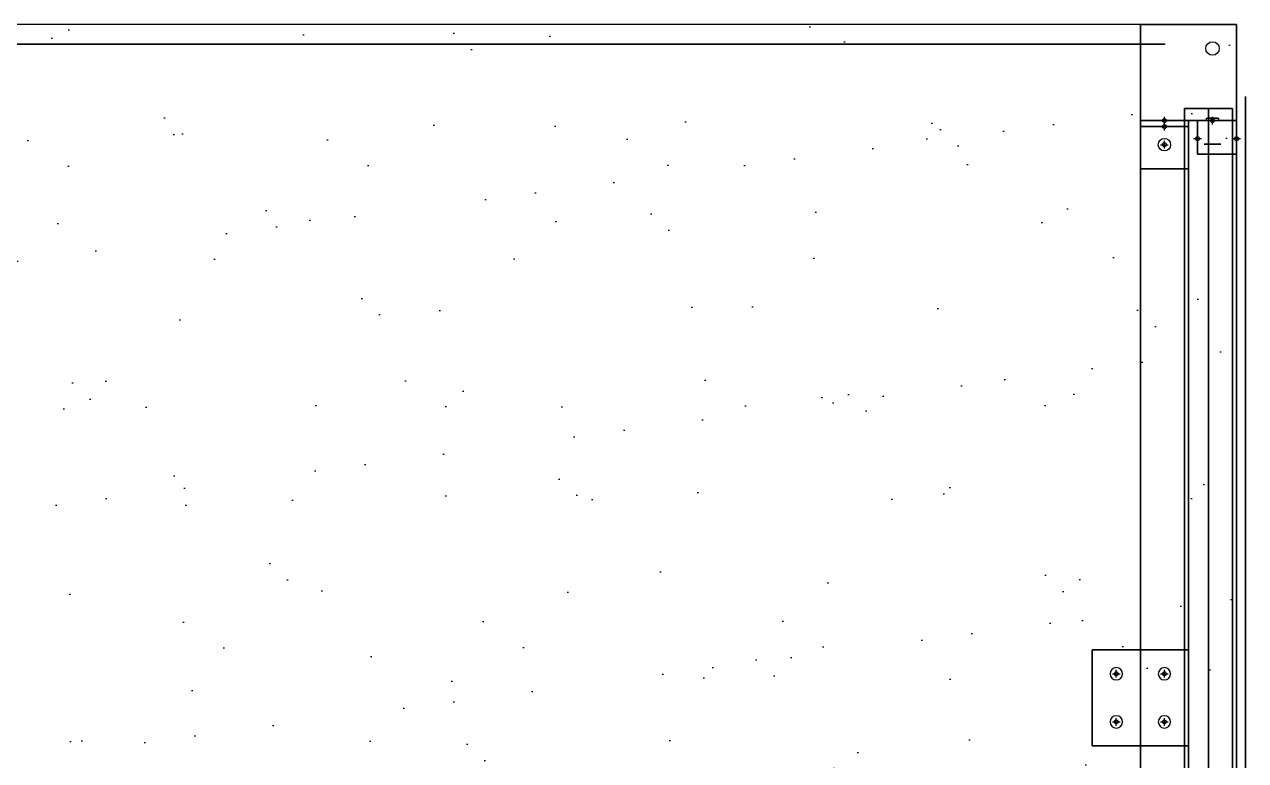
# Model space of a CAD drawing. Header units: inches. Extents: x -12.9 to 39.7, y -3 to 37.3.
# Drawn here: x 14.31 to 39.69, y 12.2 to 27.5 of the extents above; entities that cross this region are included whole.
import ezdxf

# ---------------------------------------------------------------- set-up
doc = ezdxf.new("R2010")
doc.units = ezdxf.units.IN
doc.header["$MEASUREMENT"] = 0
doc.header["$PDMODE"] = 34
doc.header["$PDSIZE"] = 0.08
for name, color, linetype in [('extra hardware', 61, 'Continuous'), ('feedthru panels', 11, 'Continuous'), ('side and back panels', 40, 'Continuous'), ('sides and bottom', 160, 'Continuous'), ('stuff inserted in sides', 82, 'Continuous'), ('top panel', 10, 'Continuous'), ('top t-slot', 110, 'Continuous')]:
    doc.layers.add(name, color=color, linetype=linetype)

# ---------------------------------------------------------------- blocks, each defined once
blk = doc.blocks.new('AQME_2020_20110812190150', base_point=(0.5, 0.5))
for points in [[(0, 0), (2, 0), (2, 2), (0, 2)], [(2, 2), (0, 2), (0, 2, 60), (2, 2, 60)], [(0, 2), (0, 0), (0, 0, 60), (0, 2, 60)], [(0, 0, 60), (2, 0, 60), (2, 2, 60), (0, 2, 60)], [(2, 0), (2, 2), (2, 2, 60), (2, 0, 60)], [(0, 0), (2, 0), (2, 0, 60), (0, 0, 60)]]:
    blk.add_3dface(points)
blk = doc.blocks.new('AQME_1010_20110812193141', base_point=(0.5, 0.5))
for points in [[(0, 0), (1, 0), (1, 1), (0, 1)], [(1, 1), (0, 1), (0, 1, 24), (1, 1, 24)], [(0, 1), (0, 0), (0, 0, 24), (0, 1, 24)], [(0, 0, 24), (1, 0, 24), (1, 1, 24), (0, 1, 24)], [(1, 0), (1, 1), (1, 1, 24), (1, 0, 24)], [(0, 0), (1, 0), (1, 0, 24), (0, 0, 24)]]:
    blk.add_3dface(points)
blk = doc.blocks.new('AQME_4108_20120403180750')
at = {"color": 1}
blk.add_circle((0, 0.5), 0.129, dxfattribs=at)
at = {"color": 1, "extrusion": (0, 1, 0)}
blk.add_circle((0, 0.5), 0.129, dxfattribs=at)
at = {"color": 3}
for p in [(0, 0.5), (0, 0)]:
    blk.add_point(p, dxfattribs=at)
at = {"color": 2}
blk.add_point((0, 0.5, 0.125), dxfattribs=at)
at = {"color": 2, "extrusion": (0, 1, 0)}
blk.add_point((0, 0.125, 0.5), dxfattribs=at)
at = {"color": 3, "extrusion": (0, 1, 0)}
blk.add_point((0, 0, 0.5), dxfattribs=at)
for points in [[(0.5, 0), (0.5, 1), (-0.5, 1), (-0.5, 0)], [(0.5, 0.125, 0.125), (0.5, 1, 0.125), (-0.5, 1, 0.125), (-0.5, 0.125, 0.125)], [(0.5, 1), (-0.5, 1), (-0.5, 1, 0.125), (0.5, 1, 0.125)], [(0.5, 0.125, 0.125), (-0.5, 0.125, 0.125), (-0.5, 0.125, 1), (0.5, 0.125, 1)], [(-0.5, 0, 1), (0.5, 0, 1), (0.5, 0.125, 1), (-0.5, 0.125, 1)]]:
    blk.add_3dface(points)
for points, invisible_edges in [([(-0.5, 1), (-0.5, 0), (-0.5, 0, 0.125), (-0.5, 1, 0.125)], 4), ([(0.5, 0), (0.5, 1), (0.5, 1, 0.125), (0.5, 0, 0.125)], 4), ([(-0.5, 0.125, 0.125), (-0.5, 0, 0.125), (-0.5, 0, 1), (-0.5, 0.125, 1)], 1), ([(0.5, 0), (-0.5, 0), (-0.5, 0, 0.125), (0.5, 0, 0.125)], 4), ([(-0.5, 0, 0.125), (-0.5, 0, 1), (0.5, 0, 1), (0.5, 0, 0.125)], 8), ([(0.5, 0, 1), (0.5, 0, 0.125), (0.5, 0.125, 0.125), (0.5, 0.125, 1)], 2)]:
    blk.add_3dface(points, dxfattribs=dict(invisible_edges=invisible_edges))
blk = doc.blocks.new('AQME_4167_20120403184215')
at = {"color": 1}
for centre in [(0, 1), (1, 1), (0, 0), (1, 0)]:
    blk.add_circle(centre, 0.129, dxfattribs=at)
at = {"color": 3}
for p in [(0, 1), (1, 1), (0, 0), (1, 0)]:
    blk.add_point(p, dxfattribs=at)
at = {"color": 2}
for p in [(0, 1, 0.188), (1, 1, 0.188), (0, 0, 0.188), (1, 0, 0.188)]:
    blk.add_point(p, dxfattribs=at)
for points in [[(1.5, 1.5), (-0.5, 1.5), (-0.5, 1.5, 0.188), (1.5, 1.5, 0.188)], [(-0.5, 1.5), (-0.5, -0.5), (-0.5, -0.5, 0.188), (-0.5, 1.5, 0.188)], [(1.5, -0.5), (1.5, 1.5), (1.5, 1.5, 0.188), (1.5, -0.5, 0.188)], [(-0.5, -0.5), (1.5, -0.5), (1.5, -0.5, 0.188), (-0.5, -0.5, 0.188)]]:
    blk.add_3dface(points)
at = {"invisible_edges": 14}
for points in [[(-0.5, 1.5), (1.5, 1.5), (0.5, 0.5)], [(1.5, 1.5, 0.188), (-0.5, 1.5, 0.188), (0.5, 0.5, 0.188)], [(-0.5, -0.5), (-0.5, 1.5), (0.5, 0.5)], [(-0.5, 1.5, 0.188), (-0.5, -0.5, 0.188), (0.5, 0.5, 0.188)], [(1.5, 1.5), (1.5, -0.5), (0.5, 0.5)], [(1.5, -0.5, 0.188), (1.5, 1.5, 0.188), (0.5, 0.5, 0.188)], [(1.5, -0.5), (-0.5, -0.5), (0.5, 0.5)], [(-0.5, -0.5, 0.188), (1.5, -0.5, 0.188), (0.5, 0.5, 0.188)]]:
    blk.add_3dface(points, dxfattribs=at)
blk = doc.blocks.new('AQME_2427_20120404103638')
at = {"extrusion": (0, 1, 0)}
for p, q in [((-0.125, 0.5), (-0.312, 0.5)), ((-0.312, 0.5), (-0.312, 0.5, 0.7)), ((-0.312, 0.5, 0.7), (0.5, 0.5, 0.7)), ((-0.125, 0.5), (-0.125, 0.5, -0.05)), ((-0.125, 0.5, -0.05), (0.125, 0.5, -0.05)), ((0.5, 0.5), (0.125, 0.5)), ((0.125, 0.5, -0.05), (0.125, 0.5)), ((0.5, 0.5, 0.7), (0.5, 0.5))]:
    blk.add_line(p, q, dxfattribs=at)
at = {"color": 1, "extrusion": (-1, 0, 0)}
blk.add_circle((-0.25, 0.375, 0.312), 0.125, dxfattribs=at)
at = {"color": 1}
for centre, radius in [((0, 0, 0.49), 0.173), ((0, 0, -0.05), 0.101)]:
    blk.add_circle(centre, radius, dxfattribs=at)
at = {"color": 2, "extrusion": (-1, 0, 0)}
for p in [(-0.312, 0.25, 0.375), (0.5, 0.25, 0.375)]:
    blk.add_point(p, dxfattribs=at)
at = {"color": 3}
blk.add_point((0, 0), dxfattribs=at)
at = {"invisible_edges": 8}
for points in [[(0.5, 0.5), (0.5, 0.5, 0.7), (-0.312, 0.5, 0.7), (-0.312, 0.5)], [(-0.125, 0.5), (-0.125, 0.5, -0.05), (0.125, 0.5, -0.05), (0.125, 0.5)], [(0.5, -0.25), (0.5, -0.25, 0.7), (-0.312, -0.25, 0.7), (-0.312, -0.25)], [(-0.125, -0.25), (-0.125, -0.25, -0.05), (0.125, -0.25, -0.05), (0.125, -0.25)]]:
    blk.add_3dface(points, dxfattribs=at)
blk = doc.blocks.new('AQME_2614-S_20110813145048', base_point=(0, 0, 0.088))
h = blk.add_hatch()
h.set_pattern_fill('AR-SAND', color=8, scale=2, style=0)
h.paths.add_polyline_path([(0, 0), (0, -24.5), (47.5, -24.5), (47.5, 0)])
at = {"color": 1}
for p, q in [((0, 0), (0, -24.5)), ((47.5, 0), (0, 0)), ((47.5, -24.5), (47.5, 0)), ((0, -24.5), (47.5, -24.5))]:
    blk.add_line(p, q, dxfattribs=at)
at = {"invisible_edges": 15}
for points in [[(0, 0), (0, -24.5), (47.5, -24.5), (47.5, 0)], [(0, 0, 0.177), (0, -24.5, 0.177), (47.5, -24.5, 0.177), (47.5, 0, 0.177)]]:
    blk.add_3dface(points, dxfattribs=at)
blk = doc.blocks.new('AQME_7507_20120404113447')
at = {"color": 1}
blk.add_circle((0, 0.5), 0.141, dxfattribs=at)
blk = doc.blocks.new('AQME_2614-S_20120404113505', base_point=(0, 0, 0.088))
h = blk.add_hatch()
h.set_pattern_fill('AR-SAND', color=8, scale=2, style=0)
h.paths.add_polyline_path([(0, 0), (0, -28), (40, -28), (40, 0)])
at = {"color": 1}
for p, q in [((40, 0), (0, 0)), ((40, -28), (40, 0))]:
    blk.add_line(p, q, dxfattribs=at)
at = {"invisible_edges": 15}
for points in [[(0, 0, 0.177), (0, -28, 0.177), (40, -28, 0.177), (40, 0, 0.177)], [(0, 0), (0, -28), (40, -28), (40, 0)]]:
    blk.add_3dface(points, dxfattribs=at)
at = {"rotation": 90}
blk.add_blockref('AQME_7507_20120404113447', (40, -0.5), dxfattribs=at)
blk = doc.blocks.new('AQME_2614-S_20120404113629', base_point=(0, 0, 0.088))
h = blk.add_hatch()
h.set_pattern_fill('AR-SAND', color=8, scale=2, style=0)
h.paths.add_polyline_path([(0, 0), (0, -36.5), (58.5, -36.5), (58.5, 0)])
at = {"color": 1}
for p, q in [((0, 0), (0, -36.5)), ((58.5, -36.5), (58.5, 0)), ((0, -36.5), (58.5, -36.5))]:
    blk.add_line(p, q, dxfattribs=at)
at = {"invisible_edges": 15}
blk.add_3dface([(0, 0), (0, -36.5), (58.5, -36.5), (58.5, 0)], dxfattribs=at)
blk = doc.blocks.new('AQME_2454_20110915165342', base_point=(0, 0, 0.093))
at = {"color": 1}
for p, q in [((0, 0), (0, -12)), ((26, 0), (0, 0)), ((26, -12), (26, 0)), ((0, -12), (26, -12))]:
    blk.add_line(p, q, dxfattribs=at)
at = {"invisible_edges": 15}
for points in [[(0, 0), (0, -12), (26, -12), (26, 0)], [(0, 0, 0.187), (0, -12, 0.187), (26, -12, 0.187), (26, 0, 0.187)]]:
    blk.add_3dface(points, dxfattribs=at)
blk = doc.blocks.new('AQME_1010_20120403180636', base_point=(0.5, 0.5))
for points in [[(0, 0), (1, 0), (1, 1), (0, 1)], [(1, 1), (0, 1), (0, 1, 24), (1, 1, 24)], [(0, 1), (0, 0), (0, 0, 24), (0, 1, 24)], [(0, 0, 24), (1, 0, 24), (1, 1, 24), (0, 1, 24)], [(1, 0), (1, 1), (1, 1, 24), (1, 0, 24)], [(0, 0), (1, 0), (1, 0, 24), (0, 0, 24)]]:
    blk.add_3dface(points)

msp = doc.modelspace()

# ---------------------------------------------------------------- block references
at = {"layer": 'extra hardware', "extrusion": (-9.14084e-15, 0, -1), "rotation": 180}
msp.add_blockref('AQME_4167_20120403184215', (-37, 14, -1), dxfattribs=at)
at = {"layer": 'feedthru panels', "extrusion": (-1, 0, -1.83691e-16), "xscale": -1}
msp.add_blockref('AQME_2454_20110915165342', (0.002, 12.625, -39.593), dxfattribs=at)
at = {"layer": 'side and back panels', "extrusion": (-1.77636e-15, -1, -5.32907e-15), "rotation": 90}
msp.add_blockref('AQME_2614-S_20120404113629', (1.5, 1, -27), dxfattribs=at)
at = {"layer": 'side and back panels', "extrusion": (1, 7.10543e-15, -5.32907e-15), "xscale": -1, "rotation": 270}
msp.add_blockref('AQME_2614-S_20110813145048', (25.75, 11.75, 39.005), dxfattribs=at)
at = {"layer": 'sides and bottom'}
msp.add_blockref('AQME_2020_20110812190150', (38, 26), dxfattribs=at)
at = {"layer": 'stuff inserted in sides', "extrusion": (0, -1, 0), "xscale": -1}
msp.add_blockref('AQME_1010_20110812193141', (38.917, 11.5, -25.75), dxfattribs=at)
at = {"layer": 'stuff inserted in sides', "rotation": 180}
msp.add_blockref('AQME_4108_20120403180750', (38, 25.5, 24.497), dxfattribs=at)
at = {"layer": 'stuff inserted in sides', "extrusion": (0, -1, 0)}
msp.add_blockref('AQME_1010_20120403180636', (38, 23.997, -25.5), dxfattribs=at)
at = {"layer": 'stuff inserted in sides', "extrusion": (0, -1, 0), "xscale": -1, "rotation": 180}
for p in [(39, 4.396, -25.5), (39, 8.396, -25.5)]:
    msp.add_blockref('AQME_2427_20120404103638', p, dxfattribs=at)
at = {"layer": 'top panel'}
msp.add_blockref('AQME_2614-S_20120404113505', (-0.5, 27.5, 60.089), dxfattribs=at)
at = {"layer": 'top t-slot', "extrusion": (0, -1, 0)}
msp.add_blockref('AQME_1010_20110812193141', (39, 59.5, -25.5), dxfattribs=at)

doc.saveas('drawing.dxf')
